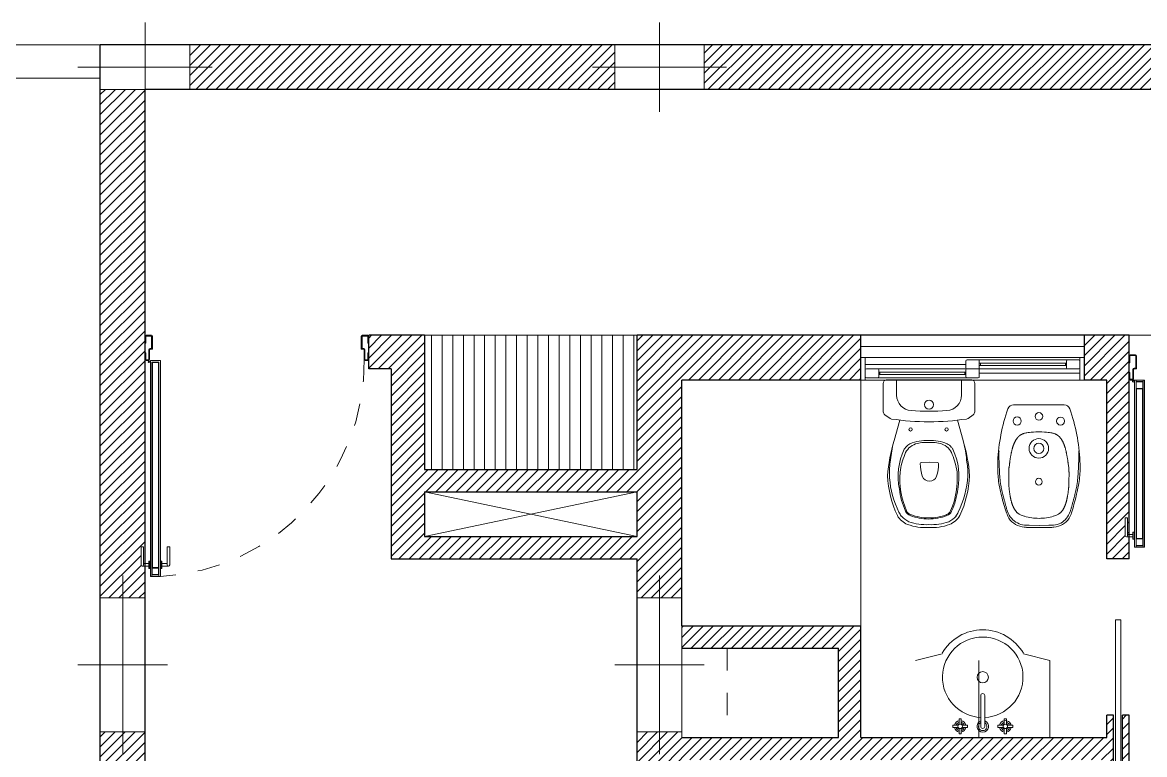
# Model space of a CAD drawing. Header units: millimetres. Extents: x 5985 to 6342, y 1020 to 1088.
# Drawn here: x 6147.43 to 6152.45, y 1074.36 to 1077.63 of the extents above; entities that cross this region are included whole.
import ezdxf

# ---------------------------------------------------------------- set-up
doc = ezdxf.new("R2010")
doc.units = ezdxf.units.MM
doc.linetypes.add('CENTER', pattern=[50.8, 31.75, -6.35, 6.35, -6.35])
doc.linetypes.add('JIS_02_0.7', pattern=[1.35, 0.75, -0.6])
for name, color, linetype, lineweight in [('02_CIVIL_EXIST', 18, 'Continuous', 30), ('07_CIVIL VISTAS MEDIA', 251, 'Continuous', 5), ('08_CIVIL VISTAS FINO', 143, 'Continuous', 9), ('09_CIVIL PROYECCIONES', 230, 'Continuous', 5), ('10_CIVIL EJES', 230, 'CENTER', 15), ('12_HATCH', 254, 'Continuous', 9), ('COLUMNAS_EJES', 252, 'Continuous', 9), ('MISC MUEBLES', 143, 'Continuous', 9), ('PILAR_HORMIGON', 2, 'Continuous', 20)]:
    doc.layers.add(name, color=color, linetype=linetype, lineweight=lineweight)
doc.layers.add('Paredes', color=250, linetype='Continuous')
pattern_1 = [(45, (5211.84584, 1146.36072), (-0.0224506403, 0.0224506403), [])]
pattern_2 = [(45, (-142.90841, -188.426323), (-0.0224506403, 0.0224506403), [])]

# ---------------------------------------------------------------- blocks, each defined once
blk = doc.blocks.new('PUERTA 1M')
at = {"layer": '09_CIVIL PROYECCIONES', "linetype": 'JIS_02_0.7', "ltscale": 0.1}
blk.add_arc((938.8607, -15.1119), 0.9623, 179.4154, 266.9577, dxfattribs=at)
at = {"layer": 'MISC MUEBLES'}
for p, q in [((937.8784, -14.9985), (937.8784, -15.0289)), ((937.8817, -14.9985), (937.8817, -15.0289)), ((937.8828, -14.994), (937.9071, -14.994)), ((937.8828, -14.9974), (937.9069, -14.9974)), ((937.9081, -15.0532), (937.9081, -14.9983)), ((937.9116, -15.054), (937.9116, -14.9978)), ((938.8451, -15.054), (938.8451, -14.9978)), ((938.8487, -15.0532), (938.8487, -14.9983)), ((938.8739, -14.994), (938.8496, -14.994)), ((938.8739, -14.9974), (938.8498, -14.9974)), ((938.875, -14.9985), (938.875, -15.0289)), ((938.8784, -14.9985), (938.8784, -15.0289)), ((937.8784, -15.0289), (937.8817, -15.0289)), ((938.8784, -15.0289), (938.875, -15.0289)), ((937.8784, -15.0729), (937.8784, -15.102)), ((937.8784, -15.0729), (937.8817, -15.0729)), ((937.8817, -15.0729), (937.8817, -15.102)), ((937.8951, -15.102), (937.8951, -15.0588)), ((937.8984, -15.102), (937.8984, -15.0588)), ((937.9007, -15.0532), (937.9081, -15.0532)), ((937.9007, -15.0566), (937.9094, -15.0566)), ((938.856, -15.0566), (938.8474, -15.0566)), ((938.856, -15.0532), (938.8487, -15.0532)), ((938.8583, -15.102), (938.8583, -15.0588)), ((938.8616, -15.102), (938.8616, -15.0588)), ((938.8784, -15.0729), (938.875, -15.0729)), ((938.875, -15.0729), (938.875, -15.102)), ((938.8784, -15.0729), (938.8784, -15.102)), ((937.8828, -15.1032), (937.894, -15.1032)), ((937.8828, -15.1065), (937.894, -15.1065)), ((938.8546, -15.1071), (938.8096, -15.1071)), ((938.8096, -15.1071), (938.8096, -16.0728)), ((938.8478, -15.1138), (938.8163, -15.1138)), ((938.8163, -15.1138), (938.8163, -16.0728)), ((938.8467, -15.1149), (938.8175, -15.1149)), ((938.8175, -15.1149), (938.8175, -15.1442)), ((938.8185, -16.0335), (938.8185, -15.1149)), ((938.8457, -15.1149), (938.8457, -16.0335)), ((938.8467, -15.1442), (938.8467, -15.1149)), ((938.8478, -15.1138), (938.8478, -16.0728)), ((938.8546, -15.1071), (938.8546, -16.0728)), ((938.8739, -15.1032), (938.8627, -15.1032)), ((938.8739, -15.1065), (938.8627, -15.1065)), ((938.7789, -15.9405), (938.7682, -15.9405)), ((938.7682, -15.9405), (938.7682, -16.021)), ((938.7789, -16.021), (938.7789, -15.9405)), ((938.8853, -16.021), (938.8853, -15.9405)), ((938.8853, -15.9405), (938.896, -15.9405)), ((938.896, -15.9405), (938.896, -16.021)), ((938.7735, -16.0264), (938.8025, -16.0264)), ((938.7789, -16.0157), (938.8025, -16.0157)), ((938.8078, -16.0049), (938.8025, -16.0049)), ((938.8025, -16.0049), (938.8025, -16.0371)), ((938.8025, -16.0371), (938.8078, -16.0371)), ((938.8078, -16.0371), (938.8078, -16.0049)), ((938.8175, -16.0649), (938.8175, -16.0356)), ((938.8175, -16.0356), (938.8467, -16.0356)), ((938.8457, -16.0335), (938.8185, -16.0335)), ((938.8467, -16.0356), (938.8467, -16.0649)), ((938.8563, -16.0371), (938.8563, -16.0049)), ((938.8563, -16.0049), (938.8617, -16.0049)), ((938.8617, -16.0371), (938.8563, -16.0371)), ((938.8617, -16.0049), (938.8617, -16.0371)), ((938.8853, -16.0157), (938.8617, -16.0157)), ((938.8906, -16.0264), (938.8617, -16.0264)), ((938.8546, -16.0728), (938.8096, -16.0728)), ((938.8478, -16.066), (938.8163, -16.066)), ((938.8467, -16.0649), (938.8175, -16.0649))]:
    blk.add_line(p, q, dxfattribs=at)
blk.add_circle((938.8607, -15.1119), 0.0036, dxfattribs=at)
for centre, radius, start, end in [((937.8828, -14.9985), 0.00448, 90, 180), ((937.8828, -14.9985), 0.00112, 90, 180), ((937.9069, -14.9985), 0.00112, 8.602, 90), ((937.9071, -14.9985), 0.00448, 8.602, 90), ((938.8496, -14.9985), 0.00448, 90, 171.398), ((938.8498, -14.9985), 0.00112, 90, 171.398), ((938.8739, -14.9985), 0.00448, 0, 90), ((938.8739, -14.9985), 0.00112, 0, 90), ((937.9007, -15.0588), 0.0056, 90, 180), ((937.9007, -15.0588), 0.00224, 90, 180), ((937.9094, -15.0544), 0.00224, 270, 8.602), ((938.8474, -15.0544), 0.00224, 171.398, 270), ((938.856, -15.0588), 0.0056, 0, 90), ((938.856, -15.0588), 0.00224, 0, 90), ((937.8828, -15.102), 0.00448, 180, 270), ((937.8828, -15.102), 0.00112, 180, 270), ((937.894, -15.102), 0.00448, 270, 0), ((937.894, -15.102), 0.00112, 270, 0), ((938.8627, -15.102), 0.00448, 180, 270), ((938.8627, -15.102), 0.00112, 180, 270), ((938.8739, -15.102), 0.00112, 270, 0), ((938.8739, -15.102), 0.00448, 270, 0), ((938.7735, -16.021), 0.00537, 180, 0), ((938.8906, -16.021), 0.00537, 180, 0)]:
    blk.add_arc(centre, radius, start, end, dxfattribs=at)
blk = doc.blocks.new('Ejes de la columna')
at = {"layer": 'COLUMNAS_EJES'}
for p, q in [((0, -0.5), (0, 0.5)), ((-0.5, 0), (0.5, 0))]:
    blk.add_line(p, q, dxfattribs=at)
blk = doc.blocks.new('1.4')
at = {"layer": '07_CIVIL VISTAS MEDIA', "linetype": 'Continuous'}
for p, q in [((931.5096, -69.8063), (930.5096, -69.8063)), ((930.5896, -69.8813), (930.9796, -69.8813)), ((930.5946, -69.8913), (930.5946, -69.8813)), ((930.9746, -69.8913), (930.9746, -69.8813)), ((930.5896, -69.8913), (930.9796, -69.8913)), ((930.9796, -69.8913), (930.5896, -69.8913)), ((931.0396, -69.9213), (931.4296, -69.9213)), ((931.0396, -69.9313), (931.4296, -69.9313)), ((931.4296, -69.9313), (931.0396, -69.9313)), ((931.0446, -69.9313), (931.0446, -69.9213)), ((931.4246, -69.9313), (931.4246, -69.9213))]:
    blk.add_line(p, q, dxfattribs=at)
at = {"layer": '09_CIVIL PROYECCIONES', "linetype": 'Continuous'}
for p, q in [((930.5296, -69.8563), (930.5096, -69.8563)), ((930.5096, -69.8563), (930.5096, -69.9563)), ((930.5096, -69.9063), (930.5096, -69.8563)), ((931.4896, -69.8563), (930.5296, -69.8563)), ((930.5296, -69.9563), (930.5296, -69.8563)), ((930.5846, -69.8663), (930.5346, -69.8663)), ((930.9846, -69.8663), (930.5846, -69.8663)), ((930.5896, -69.8713), (930.5896, -69.9013)), ((930.5896, -69.8913), (930.5896, -69.8813)), ((930.9796, -69.8713), (930.9796, -69.9013)), ((930.9796, -69.8913), (930.9796, -69.8813)), ((931.0346, -69.8663), (930.9846, -69.8663)), ((931.0396, -69.8713), (931.0396, -69.9013)), ((931.4896, -69.8563), (931.5096, -69.8563)), ((931.4896, -69.8563), (931.4896, -69.9563)), ((931.5096, -69.8563), (931.5096, -69.9563)), ((931.5096, -69.8563), (931.5096, -69.9563)), ((930.5096, -69.9063), (930.5096, -69.9563)), ((930.9796, -69.9263), (930.5296, -69.9263)), ((930.5346, -69.9063), (930.5846, -69.9063)), ((930.5846, -69.9063), (930.9846, -69.9063)), ((930.5896, -69.8863), (930.5896, -69.8913)), ((930.9796, -69.8913), (930.9796, -69.8863)), ((930.9796, -69.9113), (930.9796, -69.9413)), ((930.9846, -69.9063), (931.0346, -69.9063)), ((930.9846, -69.9063), (931.0346, -69.9063)), ((931.0346, -69.9063), (931.4346, -69.9063)), ((931.0396, -69.8863), (931.4896, -69.8863)), ((931.0396, -69.9113), (931.0396, -69.9413)), ((931.0396, -69.9313), (931.0396, -69.9213)), ((931.0396, -69.9263), (931.0396, -69.9313)), ((931.4296, -69.9113), (931.4296, -69.9413)), ((931.4296, -69.9313), (931.4296, -69.9213)), ((931.4296, -69.9313), (931.4296, -69.9263)), ((931.4346, -69.9063), (931.4846, -69.9063)), ((930.5096, -69.9563), (931.5096, -69.9563)), ((930.5096, -69.9563), (931.5096, -69.9563)), ((930.5296, -69.9563), (930.5096, -69.9563)), ((930.5296, -69.9563), (931.4896, -69.9563)), ((931.0346, -69.9463), (930.9846, -69.9463)), ((931.4346, -69.9463), (931.0346, -69.9463)), ((931.4846, -69.9463), (931.4346, -69.9463)), ((931.4896, -69.9563), (931.5096, -69.9563))]:
    blk.add_line(p, q, dxfattribs=at)
for centre, start, end in [((930.5346, -69.8713), 90, 180), ((930.5846, -69.8713), 0, 90), ((930.9846, -69.8713), 90, 180), ((931.0346, -69.8713), 0, 90), ((930.5346, -69.9013), 180, 270), ((930.5846, -69.9013), 270, 0), ((930.9846, -69.9013), 180, 270), ((930.9846, -69.9113), 90, 180), ((931.0346, -69.9013), 270, 0), ((931.0346, -69.9113), 0, 90), ((931.4346, -69.9113), 90, 180), ((931.4846, -69.9113), 0, 90), ((930.9846, -69.9413), 180, 270), ((931.0346, -69.9413), 270, 0), ((931.4346, -69.9413), 180, 270), ((931.4846, -69.9413), 270, 0)]:
    blk.add_arc(centre, 0.005, start, end, dxfattribs=at)

msp = doc.modelspace()

# ---------------------------------------------------------------- hatches: boundary and pattern name
at = {"layer": '07_CIVIL VISTAS MEDIA'}
h = msp.add_hatch(dxfattribs=at)
h.set_pattern_fill('ANSI31', color=18, scale=0.01)
h.set_pattern_definition(pattern_2)
h.paths.add_polyline_path([(6171.9771, 1077.3347), (6171.7771, 1077.3347), (6171.7771, 1075.288), (6171.7947, 1075.288), (6171.7947, 1075.2021), (6171.7771, 1075.2021), (6171.7771, 1075.0599), (6171.9771, 1075.0599)])
h.paths.add_polyline_path([(6171.5771, 1077.5347), (6169.6771, 1077.5349), (6169.6771, 1077.3349), (6171.5771, 1077.3347)])
h.paths.add_polyline_path([(6169.2771, 1077.5349), (6163.2771, 1077.5348), (6163.2771, 1077.3348), (6169.2771, 1077.3349)])
h.paths.add_polyline_path([(6162.8771, 1077.5348), (6156.8771, 1077.5348), (6156.8771, 1077.3348), (6162.8771, 1077.3348)])
h.paths.add_polyline_path([(6156.4771, 1077.5348), (6150.4771, 1077.5348), (6150.4771, 1077.3348), (6156.4771, 1077.3348)])
h.paths.add_polyline_path([(6150.0771, 1077.5348), (6148.1771, 1077.5348), (6148.1771, 1077.3348), (6150.0771, 1077.3348)])
h.paths.add_polyline_path([(6147.9771, 1077.3348), (6147.7771, 1077.3348), (6147.7771, 1075.0599), (6147.9771, 1075.0599), (6147.9771, 1075.2023), (6147.9594, 1075.2023), (6147.9594, 1075.2882), (6147.9771, 1075.2882)])
h.paths.add_polyline_path([(6147.9771, 1074.4599), (6147.7771, 1074.4599), (6147.7771, 1072.185), (6147.9771, 1072.185)])
h = msp.add_hatch(dxfattribs=at)
h.set_pattern_fill('ANSI31', color=18, scale=0.01)
h.set_pattern_definition(pattern_2)
h.paths.add_polyline_path([(6151.1771, 1076.2347), (6150.1771, 1076.2347), (6150.1771, 1075.6347), (6149.2271, 1075.6347), (6149.2271, 1076.2347), (6148.9771, 1076.2347), (6148.9771, 1076.0847), (6149.0771, 1076.0847), (6149.0771, 1075.2347), (6150.1771, 1075.2347), (6150.1771, 1075.0599), (6150.3771, 1075.0599), (6150.3771, 1076.0347), (6151.1771, 1076.0347)])
h.paths.add_polyline_path([(6150.1771, 1075.3347), (6149.2271, 1075.3347), (6149.2271, 1075.5347), (6150.1771, 1075.5347)], flags=16)
h = msp.add_hatch(dxfattribs=at)
h.set_pattern_fill('ANSI31', color=18, scale=0.01)
h.set_pattern_definition(pattern_1)
h.paths.add_polyline_path([(6160.6774, 1076.2347), (6159.5771, 1076.2347), (6159.5771, 1075.2347), (6159.6771, 1075.2347), (6159.6771, 1076.0347), (6160.6774, 1076.0347)])
h.paths.add_polyline_path([(6163.1771, 1074.4599), (6162.9771, 1074.4599), (6162.9771, 1072.185), (6163.1771, 1072.185)])
h.paths.add_polyline_path([(6166.9956, 1070.7347), (6166.5771, 1070.7347), (6166.5771, 1072.9774), (6166.5661, 1072.9774, -0.414214), (6166.5614, 1072.9822), (6166.5614, 1073.0538), (6166.5709, 1073.0538), (6166.5709, 1072.987), (6166.5771, 1072.987), (6166.5771, 1073.8347), (6166.4771, 1073.8347), (6166.4771, 1070.7347), (6165.4286, 1070.7347), (6165.4286, 1070.4347), (6166.9956, 1070.4347)])
h.paths.add_polyline_path([(6165.5886, 1070.5947), (6165.5886, 1070.6347), (6166.8356, 1070.6347), (6166.8356, 1070.5947)], flags=16)
h.paths.add_polyline_path([(6163.8286, 1070.7347), (6163.1771, 1070.7347), (6163.1771, 1071.085), (6162.9771, 1071.085), (6162.9771, 1070.7347), (6162.2616, 1070.7347), (6162.2616, 1070.4347), (6163.8286, 1070.4347)])
h.paths.add_polyline_path([(6163.6686, 1070.6347), (6163.6686, 1070.5947), (6162.4016, 1070.5947), (6162.4016, 1070.6347)], flags=16)
h.paths.add_polyline_path([(6158.7771, 1076.2347), (6158.5771, 1076.2347), (6158.5771, 1076.0347), (6158.6771, 1076.0347), (6158.6771, 1075.2347), (6158.7771, 1075.2347)])
h.paths.add_polyline_path([(6158.7594, 1075.4187), (6158.7701, 1075.4187), (6158.7701, 1075.3381, -1), (6158.7594, 1075.3381)], flags=16)
h.paths.add_polyline_path([(6157.5771, 1076.2347), (6155.2774, 1076.2347), (6155.2774, 1076.0347), (6156.5771, 1076.0347), (6156.5771, 1075.0599), (6156.7771, 1075.0599), (6156.7771, 1076.0347), (6157.5771, 1076.0347)])
h.paths.add_polyline_path([(6154.2774, 1076.2347), (6153.1771, 1076.2347), (6153.1771, 1075.2347), (6153.2771, 1075.2347), (6153.2771, 1076.0347), (6154.2774, 1076.0347)])
h.paths.add_polyline_path([(6152.3771, 1076.2347), (6152.1771, 1076.2347), (6152.1771, 1076.0347), (6152.2771, 1076.0347), (6152.2771, 1075.2347), (6152.3771, 1075.2347), (6152.3771, 1075.3328), (6152.3648, 1075.3328, -0.414214), (6152.3594, 1075.3381), (6152.3594, 1075.4187), (6152.3701, 1075.4187), (6152.3701, 1075.3435), (6152.3771, 1075.3435)])
h.paths.add_polyline_path([(6154.3276, 1070.7347), (6153.2771, 1070.7347), (6153.2771, 1073.8347), (6153.1771, 1073.8347), (6153.1771, 1072.987), (6153.1832, 1072.987), (6153.1832, 1073.0538), (6153.1927, 1073.0538), (6153.1927, 1072.9822, -0.414214), (6153.188, 1072.9774), (6153.1771, 1072.9774), (6153.1771, 1070.7347), (6152.7606, 1070.7347), (6152.7606, 1070.4347), (6154.3276, 1070.4347)])
h.paths.add_polyline_path([(6154.1676, 1070.6347), (6154.1676, 1070.5947), (6152.9206, 1070.5947), (6152.9206, 1070.6347)], flags=16)
h = msp.add_hatch(dxfattribs=at)
h.set_pattern_fill('ANSI31', color=18, scale=0.01)
h.set_pattern_definition(pattern_1)
h.paths.add_polyline_path([(6150.1771, 1071.2847), (6149.0771, 1071.2847), (6149.0771, 1071.2347), (6149.0771, 1071.1847), (6149.0771, 1071.0847), (6150.0771, 1071.0847), (6150.0771, 1068.6847), (6150.3771, 1068.6847), (6150.3771, 1070.4347), (6151.1606, 1070.4347), (6151.1606, 1070.7347), (6150.3771, 1070.7347), (6150.3771, 1071.0861), (6150.2771, 1071.0861), (6150.277, 1070.6347), (6151.0006, 1070.6347), (6151.0006, 1070.5947), (6150.237, 1070.5947), (6150.2371, 1071.0861), (6150.1771, 1071.0861)])
h.paths.add_polyline_path([(6157.4946, 1070.7347), (6156.7771, 1070.7347), (6156.7771, 1071.085), (6156.5771, 1071.085), (6156.5771, 1070.7347), (6155.9276, 1070.7347), (6155.9276, 1070.4347), (6157.4946, 1070.4347)])
h.paths.add_polyline_path([(6156.0876, 1070.5947), (6156.0876, 1070.6347), (6157.3346, 1070.6347), (6157.3346, 1070.5947)], flags=16)
h.paths.add_polyline_path([(6156.7771, 1074.4599), (6156.5771, 1074.4599), (6156.5771, 1072.185), (6156.7771, 1072.185)])
h.paths.add_polyline_path([(6150.5791, 1074.4347), (6150.5791, 1074.8347), (6151.0771, 1074.8347), (6151.0771, 1074.4347), (6150.5806, 1074.4347)])
h.paths.add_polyline_path([(6150.3771, 1074.4347), (6150.3771, 1074.4599), (6150.1771, 1074.4599), (6150.1771, 1072.185), (6150.3771, 1072.185), (6150.3771, 1074.3347), (6152.2771, 1074.3347), (6152.2771, 1073.7347), (6152.3771, 1073.7347), (6152.3771, 1073.7646), (6152.3771, 1074.5347), (6152.3471, 1074.5347), (6152.3471, 1073.9347), (6152.3071, 1073.9347), (6152.3071, 1074.5347), (6152.2771, 1074.5347), (6152.2771, 1074.4347), (6151.1771, 1074.4347), (6151.1771, 1074.9347), (6150.3771, 1074.9347), (6150.3771, 1074.8347), (6150.5791, 1074.8347), (6150.5791, 1074.4347)])
at = {"layer": '12_HATCH'}
h = msp.add_hatch(dxfattribs=at)
h.set_pattern_fill('ANSI31', color=256, scale=0.015, angle=45)
h.set_pattern_definition([(90, (5211.5687, 1091.00462), (-0.047625, 0), [])])
h.paths.add_polyline_path([(6150.1771, 1076.2347), (6150.1771, 1075.6333), (6149.2271, 1075.6333), (6149.2271, 1076.2347)])

# ---------------------------------------------------------------- linework, layer by layer
at = {"layer": '07_CIVIL VISTAS MEDIA'}
for p, q in [((6144.7771, 1077.5348), (6147.7771, 1077.5348)), ((6144.9801, 1077.3847), (6147.7771, 1077.3847)), ((6152.1771, 1076.2347), (6151.1771, 1076.2347))]:
    msp.add_line(p, q, dxfattribs=at)
at = {"layer": '08_CIVIL VISTAS FINO'}
for p, q in [((6153.1771, 1076.2347), (6152.3771, 1076.2347)), ((6150.1771, 1075.3347), (6149.2271, 1075.5347)), ((6149.2271, 1075.3347), (6150.1771, 1075.5347))]:
    msp.add_line(p, q, dxfattribs=at)
at = {"layer": '09_CIVIL PROYECCIONES', "linetype": 'JIS_02_0.7', "ltscale": 0.1}
for p, q in [((6150.3771, 1074.4347), (6150.3771, 1074.8347)), ((6150.3791, 1074.8347), (6150.5791, 1074.8347)), ((6150.5791, 1074.8347), (6150.5791, 1074.4347)), ((6150.3806, 1074.4347), (6150.5806, 1074.4347))]:
    msp.add_line(p, q, dxfattribs=at)
at = {"layer": '10_CIVIL EJES', "ltscale": 0.015}
msp.add_line((6160.4916, 1077.5347), (6143.3922, 1077.5347), dxfattribs=at)
at = {"layer": 'MISC MUEBLES'}
for p, q in [((6150.1771, 1076.2347), (6149.2271, 1076.2347)), ((6152.3771, 1076.1427), (6152.3771, 1076.1123)), ((6152.3804, 1076.1427), (6152.3804, 1076.1123)), ((6152.3815, 1076.1472), (6152.4058, 1076.1472)), ((6152.3815, 1076.1439), (6152.4056, 1076.1439)), ((6152.4068, 1076.088), (6152.4068, 1076.1429)), ((6152.4103, 1076.0872), (6152.4103, 1076.1434)), ((6152.3771, 1076.1123), (6152.3804, 1076.1123)), ((6152.3771, 1076.0683), (6152.3771, 1076.0392)), ((6152.3771, 1076.0683), (6152.3804, 1076.0683)), ((6152.3804, 1076.0683), (6152.3804, 1076.0392)), ((6152.3938, 1076.0392), (6152.3938, 1076.0824)), ((6152.3971, 1076.0392), (6152.3971, 1076.0824)), ((6152.3994, 1076.088), (6152.4068, 1076.088)), ((6152.3994, 1076.0846), (6152.4081, 1076.0846)), ((6151.1771, 1074.9347), (6151.1771, 1076.0347)), ((6151.2777, 1076.0197), (6151.2777, 1075.8926)), ((6151.2947, 1076.0347), (6151.6697, 1076.0347)), ((6151.3372, 1076.0347), (6151.3372, 1075.9675)), ((6151.6272, 1076.0347), (6151.6272, 1075.9675)), ((6151.6867, 1076.0197), (6151.6867, 1075.8926)), ((6152.3815, 1076.0381), (6152.3927, 1076.0381)), ((6152.3815, 1076.0347), (6152.3927, 1076.0347)), ((6152.4008, 1076.0342), (6152.4458, 1076.0342)), ((6152.4008, 1076.0342), (6152.4008, 1075.2864)), ((6152.4076, 1076.0342), (6152.4076, 1075.2864)), ((6152.4076, 1076.0274), (6152.4391, 1076.0274)), ((6152.4087, 1076.0263), (6152.438, 1076.0263)), ((6152.4087, 1075.9971), (6152.4087, 1076.0263)), ((6152.438, 1076.0263), (6152.438, 1075.9971)), ((6152.4391, 1076.0342), (6152.4391, 1075.2864)), ((6152.4458, 1076.0342), (6152.4458, 1075.2864)), ((6152.438, 1075.9971), (6152.4087, 1075.9971)), ((6152.4369, 1075.9949), (6152.4097, 1075.9949)), ((6152.4097, 1075.9949), (6152.4097, 1075.3257)), ((6152.4369, 1075.3257), (6152.4369, 1075.9949)), ((6151.8601, 1075.9241), (6152.0865, 1075.9241)), ((6151.3078, 1075.863), (6151.2851, 1075.8786)), ((6151.6567, 1075.863), (6151.6794, 1075.8786)), ((6151.3522, 1075.8552), (6151.3263, 1075.7643)), ((6151.6092, 1075.8549), (6151.6341, 1075.7643)), ((6151.4839, 1075.6667), (6151.4481, 1075.6655)), ((6151.4839, 1075.6667), (6151.5196, 1075.6655)), ((6152.1569, 1075.6707), (6152.1567, 1075.6739)), ((6152.157, 1075.6675), (6152.1569, 1075.6707)), ((6152.1571, 1075.6644), (6152.157, 1075.6675)), ((6152.1572, 1075.6613), (6152.1571, 1075.6644)), ((6152.1573, 1075.6583), (6152.1572, 1075.6613)), ((6152.1574, 1075.6555), (6152.1573, 1075.6583)), ((6152.1575, 1075.6527), (6152.1574, 1075.6555)), ((6152.3701, 1075.4187), (6152.3594, 1075.4187)), ((6152.3594, 1075.4187), (6152.3594, 1075.3381)), ((6152.3701, 1075.3381), (6152.3701, 1075.4187)), ((6152.3648, 1075.3328), (6152.3937, 1075.3328)), ((6152.3701, 1075.3435), (6152.3937, 1075.3435)), ((6152.3991, 1075.3542), (6152.3937, 1075.3542)), ((6152.3937, 1075.3542), (6152.3937, 1075.322)), ((6152.3937, 1075.322), (6152.3991, 1075.322)), ((6152.3991, 1075.322), (6152.3991, 1075.3542)), ((6152.438, 1075.3236), (6152.4087, 1075.3236)), ((6152.4087, 1075.3236), (6152.4087, 1075.2943)), ((6152.4097, 1075.3257), (6152.4369, 1075.3257)), ((6152.438, 1075.2943), (6152.438, 1075.3236)), ((6152.4008, 1075.2864), (6152.4458, 1075.2864)), ((6152.4076, 1075.2932), (6152.4391, 1075.2932)), ((6152.4087, 1075.2943), (6152.438, 1075.2943)), ((6151.5405, 1074.8097), (6151.4214, 1074.7797)), ((6151.7051, 1074.4347), (6151.7051, 1074.7797)), ((6151.9042, 1074.8097), (6152.0224, 1074.7797)), ((6152.0224, 1074.4347), (6152.0224, 1074.7797)), ((6151.7134, 1074.4847), (6151.7134, 1074.6227)), ((6151.7314, 1074.4847), (6151.7314, 1074.6227)), ((6152.0224, 1074.4347), (6151.4214, 1074.4347))]:
    msp.add_line(p, q, dxfattribs=at)
for points in [[(6151.9734, 1075.8024), (6151.9599, 1075.8024), (6151.9486, 1075.8018), (6151.9392, 1075.801), (6151.9315, 1075.8003), (6151.9252, 1075.7995), (6151.9201, 1075.7987), (6151.9159, 1075.7979), (6151.9124, 1075.7971), (6151.9093, 1075.7964), (6151.9067, 1075.7957), (6151.9044, 1075.795), (6151.9024, 1075.7943), (6151.9007, 1075.7936), (6151.8991, 1075.7929), (6151.8978, 1075.7923), (6151.8965, 1075.7916), (6151.8952, 1075.791), (6151.8941, 1075.7903), (6151.8929, 1075.7897), (6151.8919, 1075.789), (6151.8908, 1075.7884), (6151.8899, 1075.7877), (6151.8889, 1075.7871), (6151.888, 1075.7864), (6151.8872, 1075.7858), (6151.8864, 1075.7851), (6151.8856, 1075.7845), (6151.8849, 1075.7838), (6151.8842, 1075.7832), (6151.8835, 1075.7825), (6151.8828, 1075.7819), (6151.8822, 1075.7812), (6151.8815, 1075.7806), (6151.8809, 1075.7799), (6151.8802, 1075.7793), (6151.8796, 1075.7785), (6151.8789, 1075.7778), (6151.8782, 1075.777), (6151.8775, 1075.7761), (6151.8768, 1075.7752), (6151.876, 1075.7742), (6151.8752, 1075.7731), (6151.8743, 1075.7719), (6151.8735, 1075.7707), (6151.8727, 1075.7695), (6151.8718, 1075.7682), (6151.871, 1075.7669), (6151.8702, 1075.7656), (6151.8694, 1075.7643), (6151.8687, 1075.763), (6151.868, 1075.7617), (6151.8673, 1075.7604), (6151.8666, 1075.7591), (6151.8659, 1075.7578), (6151.8653, 1075.7565), (6151.8647, 1075.7552), (6151.8641, 1075.7539), (6151.8635, 1075.7526), (6151.8629, 1075.7513), (6151.8623, 1075.75), (6151.8617, 1075.7487), (6151.8612, 1075.7474), (6151.8607, 1075.7461), (6151.8601, 1075.7448), (6151.8596, 1075.7435), (6151.8591, 1075.7422), (6151.8586, 1075.7409), (6151.8581, 1075.7394), (6151.8576, 1075.7379), (6151.8571, 1075.7363), (6151.8566, 1075.7346), (6151.8561, 1075.7327), (6151.8555, 1075.7307), (6151.8549, 1075.7285), (6151.8543, 1075.7262), (6151.8537, 1075.7238), (6151.8531, 1075.7213), (6151.8525, 1075.7188), (6151.8519, 1075.7162), (6151.8513, 1075.7136), (6151.8507, 1075.711), (6151.8501, 1075.7084), (6151.8496, 1075.7058), (6151.8491, 1075.7032), (6151.8485, 1075.7006), (6151.848, 1075.698), (6151.8475, 1075.6954), (6151.847, 1075.6928), (6151.8465, 1075.6902), (6151.8461, 1075.6876), (6151.8456, 1075.685), (6151.8452, 1075.6824), (6151.8447, 1075.6798), (6151.8443, 1075.6772), (6151.8439, 1075.6746), (6151.8436, 1075.672), (6151.8432, 1075.6694), (6151.8429, 1075.6668), (6151.8426, 1075.6643), (6151.8425, 1075.6631)], [(6151.9732, 1075.8024), (6151.9867, 1075.8024), (6151.998, 1075.8017), (6152.0074, 1075.801), (6152.0151, 1075.8003), (6152.0214, 1075.7995), (6152.0265, 1075.7987), (6152.0307, 1075.7979), (6152.0342, 1075.7971), (6152.0373, 1075.7964), (6152.0399, 1075.7956), (6152.0422, 1075.7949), (6152.0442, 1075.7942), (6152.0459, 1075.7936), (6152.0475, 1075.7929), (6152.0489, 1075.7923), (6152.0502, 1075.7916), (6152.0514, 1075.791), (6152.0526, 1075.7903), (6152.0537, 1075.7897), (6152.0548, 1075.789), (6152.0558, 1075.7884), (6152.0568, 1075.7877), (6152.0577, 1075.7871), (6152.0586, 1075.7864), (6152.0594, 1075.7858), (6152.0602, 1075.7851), (6152.061, 1075.7845), (6152.0617, 1075.7838), (6152.0624, 1075.7832), (6152.0631, 1075.7825), (6152.0638, 1075.7819), (6152.0645, 1075.7812), (6152.0651, 1075.7806), (6152.0657, 1075.7799), (6152.0664, 1075.7792), (6152.067, 1075.7785), (6152.0677, 1075.7777), (6152.0684, 1075.7769), (6152.0691, 1075.7761), (6152.0698, 1075.7751), (6152.0706, 1075.7741), (6152.0714, 1075.773), (6152.0723, 1075.7719), (6152.0731, 1075.7707), (6152.0739, 1075.7695), (6152.0748, 1075.7682), (6152.0756, 1075.7669), (6152.0764, 1075.7656), (6152.0772, 1075.7643), (6152.0779, 1075.763), (6152.0786, 1075.7617), (6152.0793, 1075.7604), (6152.08, 1075.7591), (6152.0807, 1075.7578), (6152.0813, 1075.7565), (6152.0819, 1075.7552), (6152.0825, 1075.7539), (6152.0831, 1075.7526), (6152.0837, 1075.7513), (6152.0843, 1075.75), (6152.0849, 1075.7487), (6152.0854, 1075.7474), (6152.0859, 1075.7461), (6152.0865, 1075.7448), (6152.087, 1075.7435), (6152.0875, 1075.7422), (6152.088, 1075.7408), (6152.0885, 1075.7394), (6152.0889, 1075.7379), (6152.0895, 1075.7363), (6152.09, 1075.7345), (6152.0905, 1075.7327), (6152.0911, 1075.7306), (6152.0917, 1075.7285), (6152.0923, 1075.7262), (6152.0929, 1075.7238), (6152.0935, 1075.7213), (6152.0941, 1075.7188), (6152.0947, 1075.7162), (6152.0953, 1075.7136), (6152.0959, 1075.711), (6152.0964, 1075.7084), (6152.097, 1075.7058), (6152.0975, 1075.7032), (6152.098, 1075.7006), (6152.0985, 1075.698), (6152.099, 1075.6954), (6152.0995, 1075.6928), (6152.1, 1075.6902), (6152.1005, 1075.6876), (6152.101, 1075.685), (6152.1014, 1075.6824), (6152.1018, 1075.6798), (6152.1022, 1075.6772), (6152.1026, 1075.6746), (6152.103, 1075.672), (6152.1033, 1075.6694), (6152.1037, 1075.6668), (6152.104, 1075.6642), (6152.1041, 1075.6631)], [(6151.8433, 1075.6692), (6151.8398, 1075.643), (6151.8396, 1075.6416), (6151.8395, 1075.6403), (6151.8394, 1075.6388), (6151.8392, 1075.6372), (6151.8391, 1075.6354), (6151.839, 1075.6335), (6151.8389, 1075.6314), (6151.8387, 1075.6291), (6151.8386, 1075.6268), (6151.8385, 1075.6243), (6151.8384, 1075.6218), (6151.8384, 1075.6192), (6151.8383, 1075.6166), (6151.8383, 1075.614), (6151.8383, 1075.6114), (6151.8383, 1075.6088), (6151.8384, 1075.6062), (6151.8384, 1075.6036), (6151.8384, 1075.601), (6151.8385, 1075.5984), (6151.8385, 1075.5958), (6151.8386, 1075.5932), (6151.8386, 1075.5906), (6151.8387, 1075.588), (6151.8387, 1075.5854), (6151.8388, 1075.5828), (6151.8388, 1075.5802), (6151.8389, 1075.5776), (6151.839, 1075.575), (6151.839, 1075.5724), (6151.8391, 1075.5698), (6151.8392, 1075.5672), (6151.8393, 1075.5646), (6151.8394, 1075.562), (6151.8395, 1075.5594), (6151.8397, 1075.5568), (6151.8399, 1075.5542), (6151.8401, 1075.5516), (6151.8403, 1075.549), (6151.8406, 1075.5464), (6151.8408, 1075.5438), (6151.8411, 1075.5412), (6151.8415, 1075.5386), (6151.8418, 1075.536), (6151.8421, 1075.5334), (6151.8425, 1075.5308), (6151.8429, 1075.5282), (6151.8433, 1075.5256), (6151.8437, 1075.523), (6151.8441, 1075.5204), (6151.8446, 1075.5178), (6151.845, 1075.5152), (6151.8455, 1075.5126), (6151.846, 1075.51), (6151.8466, 1075.5074), (6151.8471, 1075.5048), (6151.8476, 1075.5024), (6151.8482, 1075.5), (6151.8487, 1075.4977), (6151.8492, 1075.4955), (6151.8497, 1075.4935), (6151.8502, 1075.4916), (6151.8506, 1075.4899), (6151.8511, 1075.4883), (6151.8515, 1075.4868), (6151.8519, 1075.4853), (6151.8524, 1075.484), (6151.8528, 1075.4826), (6151.8532, 1075.4813), (6151.8537, 1075.48), (6151.8541, 1075.4787), (6151.8546, 1075.4774), (6151.8551, 1075.4761), (6151.8556, 1075.4748), (6151.8561, 1075.4735), (6151.8566, 1075.4722), (6151.8571, 1075.4709), (6151.8577, 1075.4696), (6151.8583, 1075.4683), (6151.8589, 1075.467), (6151.8595, 1075.4657), (6151.8601, 1075.4644), (6151.8608, 1075.4631), (6151.8614, 1075.4618), (6151.8621, 1075.4605), (6151.8628, 1075.4592), (6151.8636, 1075.4579), (6151.8643, 1075.4566), (6151.8651, 1075.4553), (6151.8659, 1075.454), (6151.8668, 1075.4527), (6151.8677, 1075.4514), (6151.8686, 1075.4501), (6151.8696, 1075.4488), (6151.8706, 1075.4475), (6151.8716, 1075.4462), (6151.8728, 1075.4449), (6151.874, 1075.4436), (6151.8752, 1075.4423), (6151.8766, 1075.441), (6151.878, 1075.4397), (6151.8796, 1075.4384), (6151.8813, 1075.4371), (6151.8832, 1075.4358), (6151.8855, 1075.4344), (6151.888, 1075.433), (6151.8909, 1075.4315), (6151.8944, 1075.43), (6151.8983, 1075.4284), (6151.9028, 1075.4268), (6151.9082, 1075.4251), (6151.9097, 1075.4247)], [(6152.1033, 1075.6691), (6152.1068, 1075.6429), (6152.1069, 1075.6416), (6152.107, 1075.6402), (6152.1072, 1075.6387), (6152.1073, 1075.6371), (6152.1074, 1075.6354), (6152.1076, 1075.6334), (6152.1077, 1075.6313), (6152.1078, 1075.6291), (6152.1079, 1075.6267), (6152.108, 1075.6242), (6152.1081, 1075.6217), (6152.1082, 1075.6191), (6152.1082, 1075.6165), (6152.1082, 1075.6139), (6152.1082, 1075.6113), (6152.1082, 1075.6087), (6152.1082, 1075.6061), (6152.1081, 1075.6035), (6152.1081, 1075.6009), (6152.108, 1075.5983), (6152.108, 1075.5957), (6152.1079, 1075.5931), (6152.1079, 1075.5905), (6152.1078, 1075.5879), (6152.1078, 1075.5853), (6152.1077, 1075.5827), (6152.1077, 1075.5801), (6152.1076, 1075.5775), (6152.1076, 1075.5749), (6152.1075, 1075.5723), (6152.1074, 1075.5697), (6152.1073, 1075.5671), (6152.1072, 1075.5645), (6152.1071, 1075.5619), (6152.107, 1075.5593), (6152.1068, 1075.5567), (6152.1066, 1075.5541), (6152.1064, 1075.5515), (6152.1062, 1075.5489), (6152.1059, 1075.5463), (6152.1057, 1075.5437), (6152.1054, 1075.5411), (6152.105, 1075.5385), (6152.1047, 1075.5359), (6152.1044, 1075.5333), (6152.104, 1075.5307), (6152.1036, 1075.5281), (6152.1032, 1075.5255), (6152.1028, 1075.5229), (6152.1024, 1075.5203), (6152.1019, 1075.5177), (6152.1014, 1075.5151), (6152.101, 1075.5125), (6152.1004, 1075.5099), (6152.0999, 1075.5073), (6152.0994, 1075.5048), (6152.0988, 1075.5023), (6152.0983, 1075.4999), (6152.0978, 1075.4976), (6152.0973, 1075.4955), (6152.0968, 1075.4934), (6152.0963, 1075.4916), (6152.0958, 1075.4898), (6152.0954, 1075.4882), (6152.095, 1075.4867), (6152.0945, 1075.4853), (6152.0941, 1075.4839), (6152.0937, 1075.4826), (6152.0933, 1075.4813), (6152.0928, 1075.48), (6152.0924, 1075.4787), (6152.0919, 1075.4774), (6152.0914, 1075.4761), (6152.0909, 1075.4748), (6152.0904, 1075.4735), (6152.0899, 1075.4722), (6152.0893, 1075.4709), (6152.0888, 1075.4696), (6152.0882, 1075.4683), (6152.0876, 1075.467), (6152.087, 1075.4657), (6152.0863, 1075.4644), (6152.0857, 1075.4631), (6152.085, 1075.4618), (6152.0843, 1075.4605), (6152.0836, 1075.4592), (6152.0829, 1075.4579), (6152.0821, 1075.4566), (6152.0813, 1075.4553), (6152.0805, 1075.454), (6152.0797, 1075.4527), (6152.0788, 1075.4514), (6152.0779, 1075.4501), (6152.0769, 1075.4488), (6152.0759, 1075.4475), (6152.0748, 1075.4462), (6152.0737, 1075.4449), (6152.0725, 1075.4436), (6152.0712, 1075.4423), (6152.0699, 1075.441), (6152.0684, 1075.4397), (6152.0669, 1075.4384), (6152.0651, 1075.4371), (6152.0632, 1075.4357), (6152.061, 1075.4344), (6152.0585, 1075.433), (6152.0555, 1075.4315), (6152.0521, 1075.43), (6152.0482, 1075.4284), (6152.0436, 1075.4267), (6152.0382, 1075.425), (6152.0368, 1075.4247)], [(6151.8331, 1075.4467), (6151.8323, 1075.4492), (6151.8312, 1075.4524), (6151.8302, 1075.4556), (6151.8293, 1075.4587), (6151.8283, 1075.462), (6151.8274, 1075.4652), (6151.8265, 1075.4684), (6151.8256, 1075.4716), (6151.8247, 1075.4748), (6151.8238, 1075.4781), (6151.8229, 1075.4813), (6151.8221, 1075.4845), (6151.8212, 1075.4878), (6151.8204, 1075.491), (6151.8195, 1075.4943), (6151.8187, 1075.4975), (6151.8178, 1075.5007), (6151.817, 1075.504), (6151.8161, 1075.5072), (6151.8153, 1075.5105), (6151.8145, 1075.5137), (6151.8136, 1075.517), (6151.8128, 1075.5202), (6151.812, 1075.5234), (6151.8112, 1075.5267), (6151.8104, 1075.5299), (6151.8097, 1075.5331), (6151.8089, 1075.5363), (6151.8082, 1075.5395), (6151.8075, 1075.5427), (6151.8068, 1075.546), (6151.8061, 1075.5492), (6151.8054, 1075.5524), (6151.8048, 1075.5556), (6151.8041, 1075.5588), (6151.8035, 1075.562), (6151.8029, 1075.5652), (6151.8024, 1075.5685), (6151.8018, 1075.5716), (6151.8013, 1075.5748), (6151.8008, 1075.578), (6151.8005, 1075.5803)], [(6152.1134, 1075.4467), (6152.1142, 1075.4491), (6152.1152, 1075.4523), (6152.1162, 1075.4555), (6152.1172, 1075.4587), (6152.1182, 1075.4619), (6152.1191, 1075.4651), (6152.12, 1075.4683), (6152.1209, 1075.4715), (6152.1218, 1075.4748), (6152.1227, 1075.478), (6152.1235, 1075.4812), (6152.1244, 1075.4845), (6152.1253, 1075.4877), (6152.1261, 1075.4909), (6152.127, 1075.4942), (6152.1278, 1075.4974), (6152.1287, 1075.5007), (6152.1295, 1075.5039), (6152.1304, 1075.5072), (6152.1312, 1075.5104), (6152.132, 1075.5137), (6152.1329, 1075.5169), (6152.1337, 1075.5201), (6152.1345, 1075.5234), (6152.1353, 1075.5266), (6152.1361, 1075.5298), (6152.1368, 1075.533), (6152.1376, 1075.5362), (6152.1383, 1075.5395), (6152.139, 1075.5427), (6152.1397, 1075.5459), (6152.1404, 1075.5491), (6152.1411, 1075.5523), (6152.1417, 1075.5555), (6152.1424, 1075.5588), (6152.143, 1075.562), (6152.1436, 1075.5652), (6152.1441, 1075.5684), (6152.1447, 1075.5716), (6152.1452, 1075.5748), (6152.1457, 1075.578), (6152.146, 1075.5803)], [(6151.9742, 1075.3741), (6151.9661, 1075.3743), (6151.959, 1075.3745), (6151.9528, 1075.3746), (6151.9472, 1075.3747), (6151.9423, 1075.3749), (6151.9379, 1075.375), (6151.9339, 1075.375), (6151.9302, 1075.3751), (6151.9266, 1075.3752), (6151.9232, 1075.3753), (6151.92, 1075.3754), (6151.9173, 1075.3755)], [(6151.9744, 1075.3835), (6151.9304, 1075.3845), (6151.9268, 1075.3846), (6151.9235, 1075.3847), (6151.9203, 1075.3847), (6151.9176, 1075.3848)], [(6151.974, 1075.3835), (6152.018, 1075.3845), (6152.0216, 1075.3846), (6152.025, 1075.3846), (6152.0282, 1075.3847), (6152.0309, 1075.3848)], [(6151.974, 1075.3835), (6151.9741, 1075.3835)], [(6151.9742, 1075.3741), (6151.9823, 1075.3743), (6151.9894, 1075.3745), (6151.9956, 1075.3746), (6152.0012, 1075.3747), (6152.0061, 1075.3748), (6152.0105, 1075.3749), (6152.0145, 1075.375), (6152.0183, 1075.3751), (6152.0218, 1075.3752), (6152.0252, 1075.3753), (6152.0284, 1075.3754), (6152.0311, 1075.3754)], [(6151.9744, 1075.3835), (6151.9743, 1075.3835)], [(6151.6164, 1074.4934), (6151.6164, 1074.5182), (6151.6264, 1074.5182), (6151.6264, 1074.4934)], [(6151.8284, 1074.4934), (6151.8284, 1074.5182), (6151.8184, 1074.5182), (6151.8184, 1074.4934)], [(6151.6127, 1074.4797), (6151.5879, 1074.4797), (6151.5879, 1074.4897), (6151.6127, 1074.4897)], [(6151.6164, 1074.4761), (6151.6164, 1074.4512), (6151.6264, 1074.4512), (6151.6264, 1074.4761)], [(6151.63, 1074.4797), (6151.6549, 1074.4797), (6151.6549, 1074.4897), (6151.63, 1074.4897)], [(6151.8147, 1074.4797), (6151.7899, 1074.4797), (6151.7899, 1074.4897), (6151.8147, 1074.4897)], [(6151.8284, 1074.4761), (6151.8284, 1074.4512), (6151.8184, 1074.4512), (6151.8184, 1074.4761)], [(6151.832, 1074.4797), (6151.8569, 1074.4797), (6151.8569, 1074.4897), (6151.832, 1074.4897)]]:
    msp.add_lwpolyline(points, dxfattribs=at)
for points in [[(6151.3263, 1075.7643, 0.058031), (6151.2971, 1075.6059, 0.099768), (6151.3406, 1075.4277, 0.155256), (6151.3862, 1075.3881, 0.093906), (6151.4802, 1075.3742, 0.093906)], [(6151.3787, 1075.7346, 0.02892), (6151.3713, 1075.7247, 0.156998), (6151.3495, 1075.5465, 0.072829), (6151.3772, 1075.4475, 0.204333), (6151.3985, 1075.4277, 0.080392), (6151.4802, 1075.4123)], [(6151.4802, 1075.7643, 0.121524), (6151.397, 1075.7488, 0.060693)], [(6151.4797, 1075.7554, 0.08742), (6151.4219, 1075.7486, 0.121524)], [(6151.4802, 1075.7643, -0.121524), (6151.5634, 1075.7488, -0.060693)], [(6151.6341, 1075.7643, -0.058031), (6151.6634, 1075.6059, -0.099768), (6151.6198, 1075.4277, -0.155256), (6151.5743, 1075.3881, -0.093906), (6151.4802, 1075.3742, -0.093906)], [(6151.5817, 1075.7346, -0.02892), (6151.5891, 1075.7247, -0.156998), (6151.6109, 1075.5465, -0.072829), (6151.5832, 1075.4475, -0.204333), (6151.5619, 1075.4277, -0.080392), (6151.4802, 1075.4123)], [(6151.4807, 1075.7554, -0.08742), (6151.5385, 1075.7486, -0.121524)], [(6151.359, 1075.4261, 0.122968), (6151.392, 1075.4006, 0.092568), (6151.4812, 1075.3875, 0.093376)], [(6151.6034, 1075.4261, -0.122968), (6151.5704, 1075.4006, -0.092568), (6151.4812, 1075.3875, -0.093376)]]:
    msp.add_lwpolyline(points, format="xyb", dxfattribs=at)
msp.add_lwpolyline([(6152.3398, 1074.2652), (6152.3161, 1074.2652), (6152.3161, 1074.962), (6152.3398, 1074.962)], close=True, dxfattribs=at)
for centre, radius in [((6152.3948, 1076.0294), 0.0036), ((6151.4822, 1075.9247), 0.02), ((6151.8763, 1075.851), 0.0182), ((6151.9734, 1075.8717), 0.0172), ((6152.0703, 1075.8509), 0.0182), ((6151.4, 1075.8138), 0.00743), ((6151.5604, 1075.8138), 0.00743), ((6151.9732, 1075.7288), 0.0437), ((6151.9732, 1075.7288), 0.0229), ((6151.9733, 1075.5797), 0.0151), ((6151.7224, 1074.7047), 0.025), ((6151.6214, 1074.4847), 0.01), ((6151.8234, 1074.4847), 0.01)]:
    msp.add_circle(centre, radius, dxfattribs=at)
for centre, radius, start, end in [((6152.3815, 1076.1427), 0.00448, 90, 180), ((6152.3815, 1076.1427), 0.00112, 90, 180), ((6152.4056, 1076.1427), 0.00112, 8.602, 90), ((6152.4058, 1076.1427), 0.00448, 8.602, 90), ((6152.3994, 1076.0824), 0.0056, 90, 180), ((6152.3994, 1076.0824), 0.00224, 90, 180), ((6152.4081, 1076.0869), 0.00224, 270, 8.602), ((6151.2947, 1076.0197), 0.017, 140.4696, 180), ((6151.2928, 1076.0181), 0.0168, 83.451, 131.9108), ((6151.6716, 1076.0181), 0.0168, 48.0892, 96.549), ((6151.6697, 1076.0197), 0.017, 0, 39.5304), ((6152.3815, 1076.0392), 0.00448, 180, 270), ((6152.3815, 1076.0392), 0.00112, 180, 270), ((6152.3927, 1076.0392), 0.00448, 270, 0), ((6152.3927, 1076.0392), 0.00112, 270, 0), ((6151.4072, 1075.9675), 0.07, 180, 265.7397), ((6151.5572, 1075.9675), 0.07, 274.2603, 0), ((6151.8601, 1075.8974), 0.0267, 89.9746, 160.7192), ((6152.0865, 1075.8974), 0.0267, 19.2555, 90), ((6151.2947, 1075.8926), 0.017, 180, 235.4915), ((6151.4822, 1076.9743), 1.0796, 265.7397, 274.2603), ((6151.6697, 1075.8926), 0.017, 304.5085, 0), ((6152.6091, 1075.6354), 0.8201, 160.7192, 177.5299), ((6151.3375, 1075.6357), 0.8201, 2.4447, 19.2555), ((6151.3174, 1075.877), 0.017, 235.4915, 261.4564), ((6151.4822, 1076.9743), 1.1266, 261.4564, 278.5436), ((6151.6471, 1075.877), 0.017, 278.5436, 304.5085), ((6152.114, 1075.5851), 0.8092, 168.5301, 174.1535), ((6151.4464, 1075.6763), 0.0764, 108.7508, 160.6658), ((6151.4213, 1075.6986), 0.0558, 115.8294, 139.7492), ((6151.514, 1075.6763), 0.0764, 19.3342, 71.2492), ((6151.5391, 1075.6986), 0.0558, 40.2508, 64.1706), ((6150.8465, 1075.5851), 0.8092, 5.8465, 11.4699), ((6153.1598, 1075.6966), 1.3649, 179.1204, 182.2097), ((6150.7867, 1075.6971), 1.3649, 357.765, 0.8542), ((6151.5896, 1075.6195), 0.2847, 170.2891, 184.611), ((6151.6439, 1075.5863), 0.2932, 156.8405, 172.9203), ((6151.4482, 1075.6605), 0.005, 91.9734, 179.8282), ((6151.5195, 1075.6605), 0.005, 0.1718, 88.0266), ((6151.3165, 1075.5863), 0.2932, 7.0797, 23.1595), ((6151.3708, 1075.6195), 0.2847, 357.2885, 9.7109), ((6151.7014, 1075.5916), 0.3498, 174.9532, 203.9732), ((6151.6342, 1075.6599), 0.1909, 179.8282, 196.8593), ((6151.3335, 1075.6599), 0.1909, 343.1407, 0.1718), ((6151.259, 1075.5916), 0.3498, 336.0268, 5.0468), ((6153.1598, 1075.7036), 1.3649, 182.5037, 185.1806), ((6150.7867, 1075.7041), 1.3649, 354.7941, 357.4709), ((6151.727, 1075.6283), 0.4224, 184.3014, 206.071), ((6151.4628, 1075.608), 0.0118, 196.8593, 200.5908), ((6151.4841, 1075.616), 0.0346, 200.5908, 269.6445), ((6151.4836, 1075.616), 0.0346, 270.3555, 339.4092), ((6151.505, 1075.608), 0.0118, 339.4092, 343.1407), ((6151.2334, 1075.6283), 0.4224, 333.929, 356.9789), ((6151.4568, 1075.4997), 0.1232, 207.5391, 216.6672), ((6151.4111, 1075.4625), 0.0321, 203.9732, 250.1669), ((6151.4878, 1075.6724), 0.2552, 250.1669, 268.5519), ((6151.4746, 1075.6724), 0.2552, 271.4481, 289.8331), ((6151.5493, 1075.4625), 0.0321, 289.8331, 336.0268), ((6151.5036, 1075.4997), 0.1232, 323.3328, 332.4609), ((6151.9199, 1075.4648), 0.0941, 195.0663, 210.9763), ((6151.951, 1075.4921), 0.1264, 201.0557, 217.1205), ((6151.9164, 1075.4696), 0.0938, 214.5877, 265.0728), ((6151.9164, 1075.4696), 0.0844, 219.519, 265.0728), ((6151.9743, 1075.6474), 0.2317, 253.6948, 269.9596), ((6151.9743, 1075.6474), 0.2317, 270.015, 286.2798), ((6152.0321, 1075.4695), 0.0844, 274.9018, 320.4556), ((6152.0321, 1075.4695), 0.0938, 274.9018, 325.387), ((6151.9955, 1075.4921), 0.1264, 322.8542, 338.9189), ((6151.9562, 1075.4981), 0.1736, 331.8708, 340.547), ((6151.9239, 1075.5158), 0.1405, 263.6264, 267.3039), ((6151.9239, 1075.5158), 0.1311, 263.6264, 267.3039), ((6152.0246, 1075.5158), 0.1311, 272.6707, 276.3482), ((6152.0246, 1075.5158), 0.1405, 272.6707, 276.3482), ((6152.3648, 1075.3381), 0.00537, 180, 0), ((6151.7224, 1074.7069), 0.21, 30, 150), ((6151.7224, 1074.7047), 0.18, 272.866, 267.134), ((6151.7224, 1074.6227), 0.009, 0, 180), ((6151.8234, 1074.4847), 0.026, 11.0875, 101.0875), ((6151.6214, 1074.4847), 0.026, 101.0875, 168.9125), ((6151.6214, 1074.4847), 0.026, 191.0875, 258.9125), ((6151.6214, 1074.4847), 0.019, 105.2575, 164.7425), ((6151.6214, 1074.4847), 0.019, 195.2575, 254.7425), ((6151.6214, 1074.4847), 0.0125, 113.5782, 156.4218), ((6151.6214, 1074.4847), 0.0125, 203.5782, 246.4218), ((6151.6214, 1074.4847), 0.026, 11.0875, 78.9125), ((6151.6214, 1074.4847), 0.019, 15.2575, 74.7425), ((6151.6214, 1074.4847), 0.0125, 23.5782, 66.4218), ((6151.6214, 1074.4847), 0.0125, 293.5782, 336.4218), ((6151.6214, 1074.4847), 0.019, 285.2575, 344.7425), ((6151.6214, 1074.4847), 0.026, 281.0875, 348.9125), ((6151.7224, 1074.4847), 0.026, 110.2522, 69.7478), ((6151.7224, 1074.4847), 0.019, 118.2737, 61.7263), ((6151.7224, 1074.4847), 0.009, 180, 0), ((6151.8234, 1074.4847), 0.026, 101.0875, 168.9125), ((6151.8234, 1074.4847), 0.026, 191.0875, 258.9125), ((6151.8234, 1074.4847), 0.019, 105.2575, 164.7425), ((6151.8234, 1074.4847), 0.019, 195.2575, 254.7425), ((6151.8234, 1074.4847), 0.0125, 113.5782, 156.4218), ((6151.8234, 1074.4847), 0.0125, 203.5782, 246.4218), ((6151.8234, 1074.4847), 0.019, 15.2575, 74.7425), ((6151.8234, 1074.4847), 0.0125, 23.5782, 66.4218), ((6151.8234, 1074.4847), 0.0125, 293.5782, 336.4218), ((6151.8234, 1074.4847), 0.019, 285.2575, 344.7425), ((6151.8234, 1074.4847), 0.026, 281.0875, 348.9125)]:
    msp.add_arc(centre, radius, start, end, dxfattribs=at)
for points in [[(6151.79, 1075.6707), (6151.7893, 1075.6295), (6151.7906, 1075.6077), (6151.7947, 1075.572), (6151.8004, 1075.5427), (6151.8065, 1075.5167), (6151.8167, 1075.4777), (6151.828, 1075.4403)], [(6152.1569, 1075.6707), (6152.1576, 1075.6295), (6152.1562, 1075.6077), (6152.1521, 1075.572), (6152.1465, 1075.5427), (6152.1403, 1075.5167), (6152.1301, 1075.4777), (6152.1189, 1075.4403)]]:
    msp.add_spline(points, degree=3, dxfattribs=at)
at = {"layer": 'Paredes', "color": 18}
for p, q in [((6171.9771, 1077.5347), (6147.7771, 1077.5348)), ((6147.7771, 1071.0847), (6147.7771, 1077.5348)), ((6171.7771, 1077.3347), (6147.9771, 1077.3348)), ((6147.9771, 1074.4347), (6147.9771, 1077.3348)), ((6147.9771, 1071.2847), (6147.9771, 1076.2347)), ((6148.9771, 1076.0847), (6148.9771, 1076.2347)), ((6149.2271, 1076.2347), (6148.9771, 1076.2347)), ((6149.2271, 1076.2347), (6149.2271, 1075.6347)), ((6150.1771, 1075.6347), (6150.1771, 1076.2347)), ((6152.3771, 1076.2347), (6150.1771, 1076.2347)), ((6151.1771, 1076.0347), (6151.1771, 1076.2347)), ((6152.1771, 1076.0347), (6152.1771, 1076.2347)), ((6152.3771, 1075.2347), (6152.3771, 1076.2347)), ((6149.0771, 1076.0847), (6148.9771, 1076.0847)), ((6149.0771, 1076.0847), (6149.0771, 1075.2347)), ((6151.1771, 1076.0347), (6150.3771, 1076.0347)), ((6150.3771, 1074.9347), (6150.3771, 1076.0347)), ((6151.6736, 1076.0347), (6151.2909, 1076.0347)), ((6152.2771, 1076.0347), (6152.1771, 1076.0347)), ((6152.2771, 1075.2347), (6152.2771, 1076.0347)), ((6149.2271, 1075.6347), (6150.1771, 1075.6347)), ((6149.2271, 1075.5347), (6149.2271, 1075.3347)), ((6149.2271, 1075.5347), (6150.1771, 1075.5347)), ((6150.1771, 1075.3347), (6150.1771, 1075.5347)), ((6149.2271, 1075.3347), (6150.1771, 1075.3347)), ((6149.0771, 1075.2347), (6150.1771, 1075.2347)), ((6150.1771, 1071.2847), (6150.1771, 1075.2347)), ((6152.3771, 1075.2347), (6152.2771, 1075.2347)), ((6150.3771, 1074.9347), (6151.1771, 1074.9347)), ((6151.1771, 1074.4347), (6151.1771, 1074.9347)), ((6150.3771, 1074.8347), (6151.0771, 1074.8347)), ((6151.0771, 1074.4347), (6151.0771, 1074.8347)), ((6152.2771, 1074.4347), (6152.2771, 1074.5347)), ((6152.3071, 1074.5347), (6152.2771, 1074.5347)), ((6152.3071, 1073.9347), (6152.3071, 1074.5347)), ((6152.3471, 1073.9347), (6152.3471, 1074.5347)), ((6152.3771, 1074.5347), (6152.3471, 1074.5347)), ((6152.3771, 1073.7347), (6152.3771, 1074.5347)), ((6150.3771, 1074.4347), (6151.0771, 1074.4347)), ((6151.1771, 1074.4347), (6152.2771, 1074.4347))]:
    msp.add_line(p, q, dxfattribs=at)
at = {"layer": 'PILAR_HORMIGON'}
for points in [[(6148.1771, 1077.5348), (6147.7771, 1077.5348), (6147.7771, 1077.3348), (6148.1771, 1077.3348), (6148.1771, 1077.5348)], [(6150.4771, 1077.5348), (6150.0771, 1077.5348), (6150.0771, 1077.3348), (6150.4771, 1077.3348), (6150.4771, 1077.5348)], [(6147.9771, 1075.0599), (6147.7771, 1075.0599), (6147.7771, 1074.4599), (6147.9771, 1074.4599), (6147.9771, 1075.0599)], [(6150.3771, 1075.0599), (6150.1771, 1075.0599), (6150.1771, 1074.4599), (6150.3771, 1074.4599), (6150.3771, 1075.0599)]]:
    msp.add_lwpolyline(points, close=True, dxfattribs=at)

# ---------------------------------------------------------------- block references
at = {"layer": '02_CIVIL_EXIST', "xscale": -1}
msp.add_blockref('1.4', (7082.6867, 1145.991), dxfattribs=at)
at = {"layer": '09_CIVIL PROYECCIONES', "linetype": 'JIS_02_0.7', "ltscale": 0.1, "xscale": -1}
msp.add_blockref('PUERTA 1M', (7086.8554, 1091.2287), dxfattribs=at)
at = {"layer": 'COLUMNAS_EJES', "rotation": 180}
for p, xscale, yscale in [((6147.9771, 1077.4349), -0.6, 0.4), ((6150.2771, 1077.4349), -0.6, 0.4), ((6147.8771, 1074.7599), -0.4, 0.8), ((6150.2771, 1074.7599), -0.4, 0.8)]:
    msp.add_blockref('Ejes de la columna', p, dxfattribs=dict(at, xscale=xscale, yscale=yscale))

doc.saveas('drawing.dxf')
